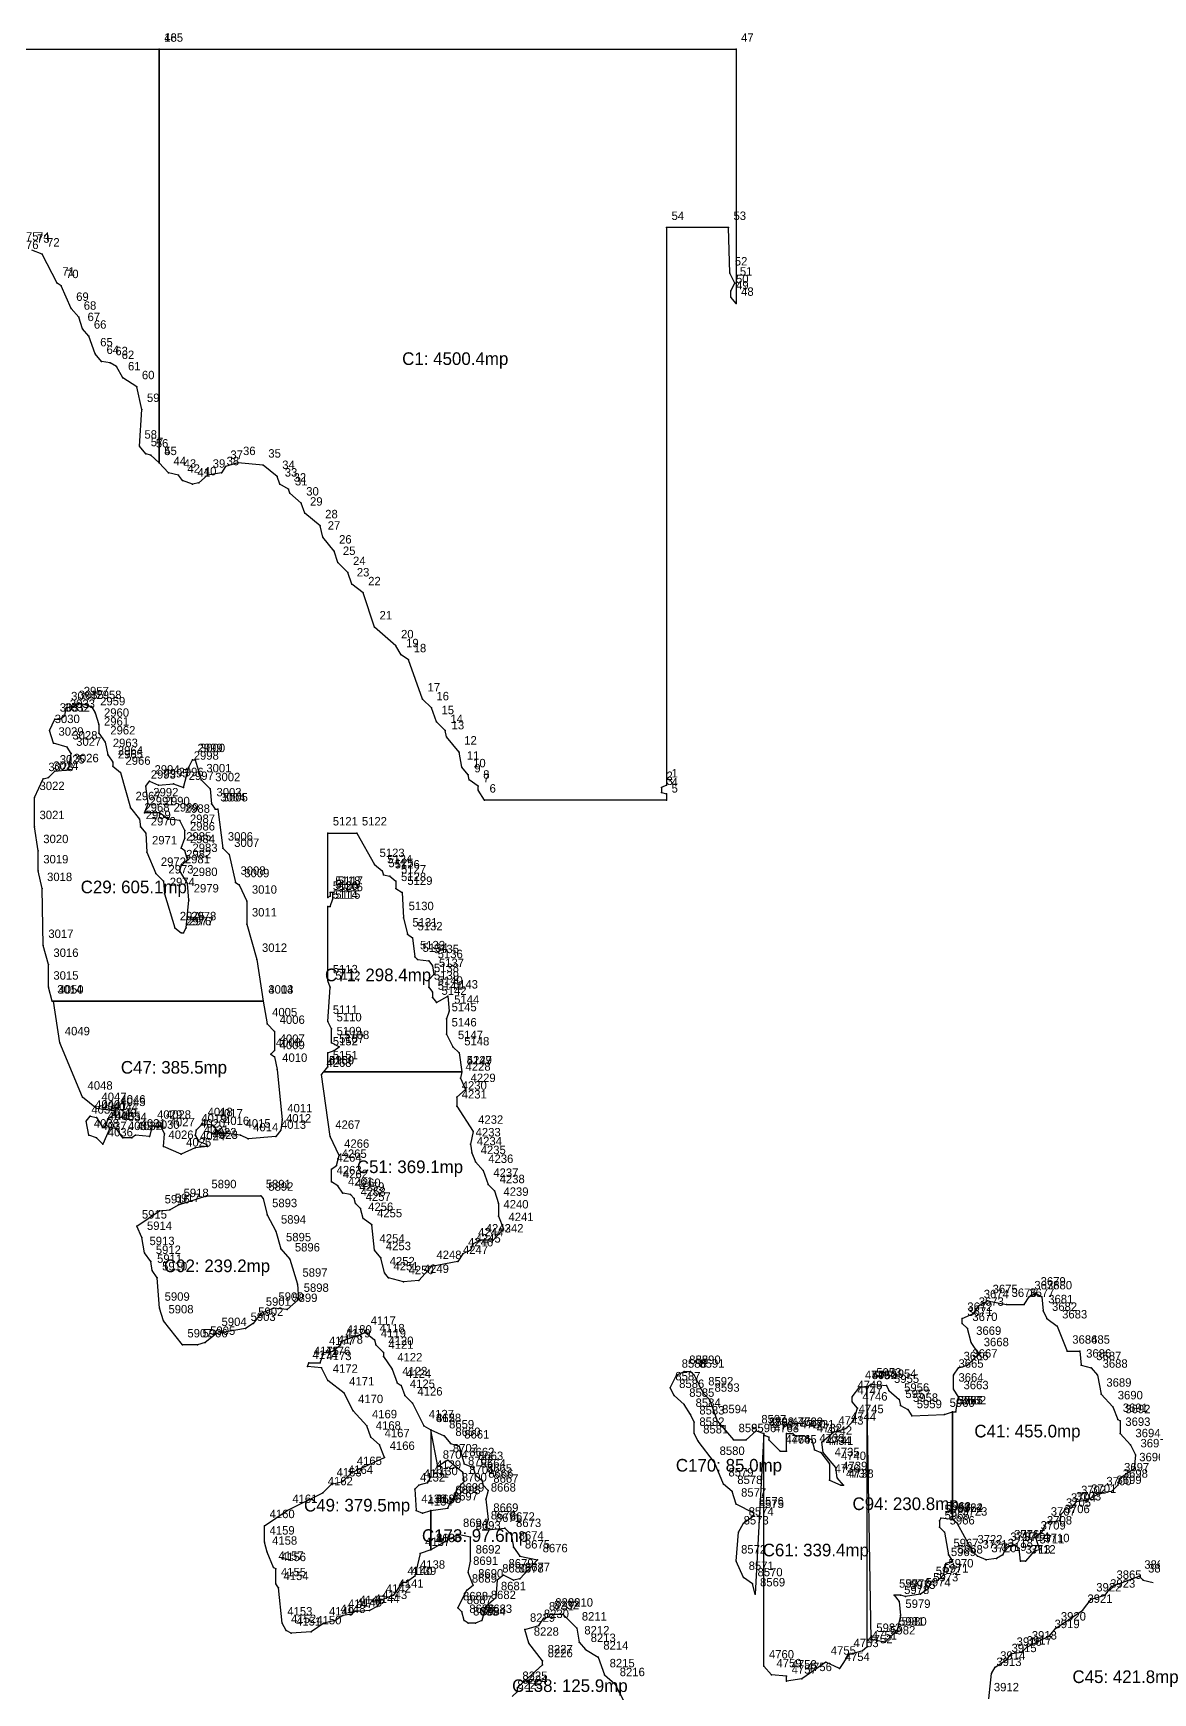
# Model space of a CAD drawing. Header units: metres. Extents: x 390529 to 391464, y 585067 to 585881.
# Drawn here: x 391139 to 391271.9, y 585684.2 to 585881.2 of the extents above; entities that cross this region are included whole.
import ezdxf
from ezdxf.enums import TextEntityAlignment as Align

# ---------------------------------------------------------------- set-up
doc = ezdxf.new("R2010")
doc.units = ezdxf.units.M
for name, color, linetype in [('1CC', 1, 'Continuous'), ('NUMERE_PCT', 2, 'Continuous'), ('TEXTE', 7, 'Continuous'), ('VARFURI', 4, 'Continuous')]:
    doc.layers.add(name, color=color, linetype=linetype)

msp = doc.modelspace()

# ---------------------------------------------------------------- linework, layer by layer
at = {"layer": '1CC', "color": 1}
for points in [[(391133.897, 585879.255), (391153.95, 585879.255), (391153.95, 585830.205), (391153.95, 585830.205), (391152.947, 585831.105), (391152.347, 585831.255), (391151.597, 585832.155), (391151.897, 585836.505), (391151.297, 585839.205), (391149.647, 585840.255), (391148.897, 585841.605), (391148.147, 585842.055), (391147.097, 585842.205), (391146.347, 585843.105), (391145.597, 585845.205), (391144.847, 585846.105), (391144.397, 585847.455), (391143.497, 585848.505), (391142.297, 585851.205), (391141.847, 585851.505), (391140.047, 585854.955), (391138.847, 585855.405)], [(391252.392, 585683.505), (391252.692, 585686.505), (391253.142, 585687.255), (391254.492, 585688.155), (391255.092, 585688.905), (391256.292, 585689.055), (391256.892, 585689.655), (391259.592, 585691.005), (391260.342, 585691.905), (391263.492, 585694.005), (391264.542, 585695.355), (391266.192, 585695.805), (391266.942, 585696.855), (391266.942, 585696.855), (391270.242, 585698.055), (391270.692, 585697.605), (391271.892, 585697.305)], [(391195.847, 585683.805), (391196.447, 585684.405), (391196.447, 585684.855), (391199.447, 585687.555), (391199.447, 585688.005), (391197.797, 585690.105), (391197.347, 585691.755), (391198.997, 585692.205), (391199.597, 585693.105), (391200.197, 585693.255), (391200.347, 585693.555), (391200.347, 585693.555), (391201.847, 585693.555), (391203.497, 585691.905), (391203.797, 585690.255), (391204.547, 585689.355), (391206.047, 585688.455), (391206.797, 585686.355), (391207.997, 585685.305), (391209.647, 585682.155)]]:
    msp.add_lwpolyline(points, dxfattribs=at)
for points in [[(391214.147, 585791.955), (391213.547, 585791.655), (391213.547, 585791.055), (391214.147, 585790.905), (391214.147, 585790.155), (391192.547, 585790.155), (391191.797, 585791.355), (391191.797, 585791.805), (391190.747, 585792.555), (391190.597, 585793.155), (391189.847, 585794.055), (391189.547, 585795.855), (391188.047, 585797.655), (391187.897, 585798.405), (391186.847, 585799.455), (391186.247, 585801.105), (391185.197, 585802.155), (391183.547, 585806.805), (391182.647, 585807.405), (391182.047, 585808.455), (391179.497, 585810.705), (391178.147, 585814.755), (391176.797, 585815.805), (391176.347, 585817.155), (391175.147, 585818.355), (391174.697, 585819.705), (391173.347, 585821.355), (391173.047, 585822.705), (391171.247, 585824.205), (391170.797, 585825.405), (391169.447, 585826.605), (391169.297, 585827.055), (391168.247, 585827.655), (391167.947, 585828.555), (391166.297, 585829.905), (391163.297, 585830.205), (391161.797, 585829.755), (391161.347, 585829.005), (391159.697, 585828.705), (391158.647, 585827.805), (391157.897, 585827.655), (391156.697, 585828.105), (391156.247, 585828.705), (391155.047, 585829.005), (391153.95, 585830.205), (391153.95, 585879.255), (391222.397, 585879.255), (391222.397, 585849.105), (391221.797, 585849.855), (391221.797, 585850.605), (391222.247, 585851.505), (391221.647, 585852.705), (391221.497, 585858.105), (391214.147, 585858.105), (391214.147, 585791.955)], [(391144.397, 585801.705), (391145.897, 585801.255), (391146.347, 585800.505), (391146.797, 585799.155), (391146.797, 585798.105), (391147.547, 585797.055), (391147.847, 585795.555), (391148.447, 585794.655), (391148.447, 585794.205), (391149.347, 585793.455), (391150.547, 585789.255), (391151.597, 585787.905), (391151.747, 585787.005), (391152.347, 585786.255), (391152.497, 585784.005), (391153.547, 585781.455), (391154.447, 585780.555), (391154.597, 585779.055), (391155.797, 585775.005), (391156.547, 585774.405), (391156.847, 585774.405), (391157.147, 585775.005), (391157.447, 585778.305), (391157.297, 585780.255), (391156.397, 585781.755), (391156.547, 585782.355), (391157.297, 585783.105), (391156.997, 585784.155), (391156.547, 585784.455), (391156.997, 585785.655), (391156.997, 585786.555), (391156.397, 585787.755), (391155.047, 585787.905), (391153.997, 585788.655), (391152.197, 585788.655), (391152.647, 585789.705), (391152.347, 585791.805), (391152.797, 585792.405), (391153.847, 585791.955), (391155.647, 585792.105), (391156.847, 585791.655), (391157.447, 585794.055), (391157.897, 585794.955), (391158.197, 585794.955), (391158.947, 585792.555), (391159.997, 585791.505), (391160.147, 585789.705), (391160.597, 585789.105), (391160.897, 585789.105), (391161.497, 585784.455), (391162.247, 585783.705), (391162.997, 585780.405), (391163.447, 585780.105), (391164.347, 585778.155), (391164.347, 585775.455), (391165.547, 585771.255), (391166.297, 585766.3), (391141.247, 585766.305), (391140.797, 585767.955), (391140.797, 585770.655), (391140.197, 585772.905), (391140.047, 585779.655), (391139.597, 585781.755), (391139.597, 585784.155), (391139.147, 585787.005), (391139.147, 585790.455), (391140.197, 585792.705), (391140.797, 585792.855), (391141.547, 585793.605), (391143.197, 585793.755), (391143.497, 585795.705), (391143.047, 585796.455), (391141.397, 585796.905), (391140.947, 585798.405), (391141.547, 585799.755), (391142.147, 585799.755), (391142.747, 585800.205), (391142.897, 585801.105), (391143.797, 585801.255), (391144.397, 585801.705)], [(391174.697, 585760.455), (391175.297, 585760.905), (391174.397, 585761.355), (391174.397, 585763.005), (391173.947, 585763.905), (391174.247, 585767.955), (391173.947, 585768.705), (391173.947, 585777.555), (391174.247, 585777.555), (391174.547, 585778.455), (391174.547, 585779.205), (391174.247, 585779.205), (391174.247, 585778.755), (391173.947, 585778.605), (391173.947, 585786.255), (391177.397, 585786.255), (391179.497, 585782.505), (391180.397, 585781.755), (391180.547, 585781.305), (391181.297, 585781.155), (391182.047, 585780.555), (391182.047, 585779.655), (391182.797, 585779.205), (391182.947, 585776.205), (391183.397, 585774.255), (391183.997, 585773.805), (391184.297, 585771.555), (391184.597, 585771.255), (391185.947, 585771.105), (391186.397, 585770.505), (391186.547, 585769.455), (391185.947, 585768.855), (391185.947, 585767.955), (391186.397, 585767.355), (391186.397, 585766.755), (391186.847, 585766.155), (391188.197, 585766.905), (391188.347, 585765.105), (391188.047, 585764.205), (391188.047, 585762.405), (391188.797, 585760.905), (391189.547, 585760.155), (391189.847, 585757.9), (391173.497, 585757.9), (391173.947, 585758.505), (391173.947, 585760.155), (391174.697, 585760.455)], [(391166.297, 585766.3), (391166.747, 585763.605), (391167.647, 585762.705), (391167.647, 585760.455), (391167.197, 585760.005), (391167.647, 585759.705), (391167.947, 585758.205), (391168.547, 585752.205), (391168.397, 585751.005), (391167.797, 585750.255), (391164.497, 585749.955), (391163.597, 585750.405), (391161.047, 585750.705), (391160.297, 585751.605), (391159.097, 585751.755), (391158.347, 585751.005), (391158.197, 585750.405), (391158.647, 585749.655), (391159.547, 585749.355), (391159.697, 585749.055), (391158.197, 585748.905), (391156.547, 585748.155), (391154.447, 585749.055), (391154.597, 585750.555), (391154.147, 585751.455), (391153.097, 585751.455), (391152.797, 585750.255), (391151.147, 585750.405), (391150.697, 585750.105), (391149.647, 585750.105), (391148.897, 585751.155), (391148.147, 585751.305), (391147.247, 585749.355), (391146.497, 585750.105), (391145.597, 585750.405), (391145.297, 585752.055), (391145.747, 585752.655), (391146.497, 585752.505), (391147.247, 585751.305), (391147.697, 585751.605), (391147.847, 585752.355), (391148.747, 585752.955), (391148.747, 585753.255), (391146.497, 585753.555), (391144.847, 585754.905), (391142.147, 585761.355), (391141.397, 585766.3), (391166.297, 585766.3)], [(391189.847, 585757.9), (391189.697, 585757.155), (391190.297, 585755.805), (391189.247, 585754.905), (391189.247, 585753.855), (391191.197, 585750.855), (391190.897, 585749.355), (391191.047, 585748.305), (391191.497, 585747.255), (391192.397, 585746.205), (391192.997, 585744.555), (391193.747, 585743.805), (391194.197, 585742.305), (391194.197, 585740.805), (391194.797, 585739.305), (391193.597, 585737.955), (391192.097, 585737.955), (391191.197, 585737.505), (391190.897, 585736.755), (391189.997, 585736.305), (391189.397, 585735.405), (391186.247, 585734.805), (391184.747, 585733.155), (391182.947, 585733.005), (391181.147, 585733.455), (391180.697, 585734.055), (391180.247, 585735.855), (391179.497, 585736.755), (391179.197, 585739.755), (391178.147, 585740.505), (391177.847, 585741.705), (391177.247, 585742.305), (391177.097, 585742.905), (391176.647, 585743.355), (391175.747, 585743.505), (391175.147, 585744.405), (391174.397, 585744.855), (391174.397, 585746.355), (391174.997, 585746.805), (391175.297, 585748.005), (391174.247, 585750.255), (391173.197, 585757.605), (391173.497, 585757.9), (391189.847, 585757.9)], [(391159.547, 585743.205), (391165.997, 585743.205), (391166.297, 585742.905), (391166.747, 585740.955), (391167.797, 585739.005), (391168.397, 585736.905), (391169.447, 585735.705), (391170.347, 585732.705), (391170.497, 585730.905), (391169.147, 585729.705), (391167.497, 585729.855), (391165.997, 585729.255), (391165.097, 585728.055), (391164.197, 585727.455), (391160.747, 585726.855), (391159.397, 585725.805), (391158.497, 585725.505), (391156.697, 585725.505), (391154.447, 585728.355), (391153.997, 585729.855), (391153.697, 585733.455), (391153.097, 585734.355), (391152.947, 585735.405), (391152.197, 585736.455), (391151.897, 585738.255), (391151.297, 585739.605), (391153.997, 585741.405), (391155.197, 585741.555), (391156.247, 585742.155), (391159.547, 585743.205)], [(391248.492, 585717.555), (391248.792, 585719.355), (391248.192, 585720.255), (391248.192, 585721.905), (391248.792, 585722.805), (391249.842, 585723.105), (391251.192, 585724.455), (391250.292, 585725.805), (391249.842, 585727.455), (391249.242, 585728.055), (391249.242, 585728.655), (391250.592, 585729.255), (391251.192, 585730.155), (391252.242, 585730.755), (391254.492, 585730.305), (391256.592, 585730.305), (391257.192, 585731.205), (391257.942, 585731.655), (391258.692, 585731.205), (391258.842, 585729.555), (391259.292, 585728.655), (391260.492, 585727.755), (391261.692, 585724.755), (391263.192, 585724.755), (391263.342, 585723.105), (391264.542, 585722.805), (391265.292, 585721.905), (391265.742, 585719.655), (391267.092, 585718.155), (391267.692, 585716.655), (391267.992, 585716.505), (391267.992, 585715.005), (391269.192, 585713.655), (391269.792, 585712.455), (391269.642, 585710.805), (391267.842, 585709.605), (391267.692, 585708.855), (391266.942, 585708.105), (391265.742, 585707.955), (391263.942, 585707.055), (391262.742, 585706.905), (391262.142, 585706.155), (391261.542, 585706.005), (391260.942, 585705.405), (391260.792, 585704.655), (391259.142, 585704.355), (391258.692, 585703.305), (391257.942, 585702.705), (391258.392, 585701.205), (391257.792, 585701.055), (391256.742, 585699.855), (391256.142, 585699.855), (391255.992, 585701.355), (391255.542, 585701.655), (391254.792, 585701.655), (391254.342, 585701.355), (391254.042, 585700.605), (391253.292, 585700.155), (391252.092, 585700.005), (391251.042, 585700.455), (391250.442, 585701.055), (391248.642, 585704.355), (391248.1, 585704.805), (391248.1, 585717.555), (391248.492, 585717.555)], [(391178.447, 585727.005), (391179.497, 585726.105), (391179.647, 585725.505), (391180.547, 585724.605), (391180.547, 585724.155), (391181.597, 585722.655), (391182.197, 585721.005), (391182.647, 585720.705), (391183.097, 585719.505), (391183.997, 585718.605), (391185.347, 585715.905), (391186.2, 585715.455), (391186.2, 585709.905), (391185.797, 585709.155), (391184.747, 585708.855), (391184.297, 585708.405), (391184.447, 585705.855), (391185.197, 585705.555), (391186.2, 585705.855), (391186.2, 585701.205), (391184.897, 585700.755), (391184.297, 585698.055), (391183.247, 585697.305), (391182.797, 585697.305), (391181.747, 585695.805), (391180.247, 585695.205), (391179.797, 585694.455), (391178.897, 585694.005), (391177.097, 585693.855), (391176.797, 585693.555), (391175.747, 585693.405), (391174.847, 585692.805), (391173.497, 585692.505), (391171.997, 585691.455), (391169.597, 585691.305), (391168.997, 585691.605), (391168.547, 585692.505), (391168.097, 585696.705), (391167.797, 585697.155), (391167.797, 585698.955), (391167.497, 585699.105), (391166.747, 585700.905), (391166.447, 585702.105), (391166.447, 585704.055), (391169.147, 585705.855), (391173.347, 585707.955), (391174.397, 585709.005), (391175.747, 585709.305), (391176.797, 585710.355), (391180.697, 585712.155), (391180.097, 585713.655), (391179.047, 585714.555), (391178.597, 585715.905), (391176.947, 585717.705), (391175.897, 585719.805), (391173.947, 585721.305), (391173.197, 585722.805), (391171.547, 585722.955), (391171.697, 585723.405), (391173.047, 585723.405), (391173.497, 585724.605), (391174.547, 585724.755), (391175.447, 585725.505), (391175.597, 585725.955), (391178.447, 585727.005)], [(391224.647, 585695.955), (391224.347, 585697.155), (391223.297, 585697.905), (391222.397, 585699.855), (391222.697, 585703.305), (391223.297, 585704.355), (391224.497, 585705.255), (391224.497, 585705.555), (391222.397, 585706.605), (391221.947, 585708.105), (391220.897, 585709.005), (391219.847, 585711.555), (391217.897, 585714.105), (391217.447, 585715.005), (391217.447, 585716.355), (391216.997, 585717.255), (391216.247, 585718.455), (391215.047, 585719.505), (391214.597, 585720.405), (391215.347, 585721.905), (391216.247, 585722.355), (391216.997, 585722.355), (391217.447, 585721.905), (391218.497, 585719.805), (391219.247, 585719.055), (391220.147, 585716.505), (391222.097, 585714.255), (391223.597, 585714.255), (391224.797, 585715.305), (391225.697, 585715.005), (391224.647, 585695.955)], [(391229.142, 585715.005), (391229.442, 585714.705), (391230.492, 585714.705), (391231.392, 585714.255), (391231.692, 585713.055), (391232.442, 585712.755), (391233.492, 585711.405), (391233.492, 585709.455), (391234.842, 585708.855), (391235.142, 585708.855), (391234.392, 585709.755), (391234.242, 585710.955), (391232.742, 585712.755), (391232.592, 585713.955), (391233.942, 585715.155), (391235.442, 585715.605), (391236.342, 585716.505), (391236.792, 585718.005), (391236.192, 585718.755), (391236.192, 585719.355), (391237.092, 585720.555), (391237.917, 585720.555), (391237.917, 585689.655), (391237.392, 585689.205), (391235.742, 585688.755), (391234.692, 585687.105), (391233.042, 585687.855), (391230.192, 585685.905), (391228.392, 585685.605), (391228.392, 585686.205), (391226.597, 585686.355), (391225.7, 585687.405), (391225.7, 585714.855), (391226.297, 585714.555), (391226.297, 585714.255), (391227.647, 585712.905), (391228.392, 585712.905), (391228.392, 585715.005), (391229.142, 585715.005)], [(391237.917, 585720.555), (391238.442, 585720.855), (391240.242, 585720.705), (391240.542, 585720.105), (391241.742, 585719.055), (391241.892, 585718.305), (391242.792, 585717.855), (391243.242, 585717.105), (391247.142, 585717.255), (391248.1, 585717.555), (391248.1, 585704.805), (391246.692, 585704.955), (391246.542, 585704.655), (391246.542, 585703.905), (391247.142, 585703.305), (391247.592, 585700.605), (391248.1, 585699.855), (391247.292, 585699.555), (391246.992, 585698.205), (391246.392, 585697.605), (391245.492, 585697.305), (391245.192, 585696.555), (391244.292, 585695.955), (391242.492, 585695.655), (391241.892, 585695.805), (391241.142, 585695.805), (391241.742, 585695.055), (391241.892, 585693.405), (391241.442, 585691.305), (391241.142, 585691.305), (391240.092, 585690.255), (391238.442, 585690.555), (391237.917, 585720.555)], [(391186.2, 585715.455), (391187.747, 585714.705), (391188.497, 585713.805), (391189.547, 585713.505), (391190.147, 585711.405), (391191.197, 585710.955), (391191.497, 585710.055), (391192.247, 585709.455), (391192.397, 585708.855), (391192.997, 585708.255), (391192.697, 585707.205), (391192.997, 585704.805), (391192.697, 585703.905), (391193.297, 585703.605), (391194.947, 585703.755), (391195.697, 585703.005), (391195.997, 585701.505), (391196.747, 585700.455), (391198.847, 585700.005), (391196.747, 585697.755), (391195.997, 585697.605), (391194.797, 585698.205), (391194.047, 585697.605), (391193.897, 585695.505), (391192.697, 585694.455), (391192.247, 585692.805), (391191.497, 585692.505), (391190.597, 585692.505), (391190.147, 585692.805), (391189.847, 585693.855), (391189.397, 585694.305), (391190.447, 585696.405), (391191.197, 585697.005), (391190.597, 585698.505), (391190.897, 585699.855), (391190.897, 585702.705), (391189.397, 585703.005), (391186.2, 585701.205), (391186.2, 585705.855), (391188.197, 585706.155), (391188.497, 585706.905), (391188.947, 585707.205), (391189.247, 585708.405), (391190.147, 585709.305), (391189.997, 585710.355), (391188.197, 585711.855), (391186.997, 585711.105), (391186.2, 585715.455)]]:
    msp.add_lwpolyline(points, close=True, dxfattribs=at)
at = {"layer": 'VARFURI', "color": 4}
for p in [(391153.95, 585879.255), (391153.95, 585879.255), (391222.397, 585879.255), (391214.147, 585858.105), (391221.497, 585858.105), (391140.047, 585854.955), (391221.647, 585852.705), (391141.847, 585851.505), (391142.297, 585851.205), (391221.797, 585850.605), (391222.247, 585851.505), (391143.497, 585848.505), (391221.797, 585849.855), (391222.397, 585849.105), (391144.397, 585847.455), (391144.847, 585846.105), (391145.597, 585845.205), (391146.347, 585843.105), (391147.097, 585842.205), (391148.147, 585842.055), (391148.897, 585841.605), (391149.647, 585840.255), (391151.297, 585839.205), (391151.897, 585836.505), (391151.597, 585832.155), (391152.347, 585831.255), (391152.947, 585831.105), (391153.95, 585830.205), (391153.95, 585830.205), (391163.297, 585830.205), (391155.047, 585829.005), (391156.247, 585828.705), (391159.697, 585828.705), (391161.347, 585829.005), (391161.797, 585829.755), (391166.297, 585829.905), (391167.947, 585828.555), (391156.697, 585828.105), (391157.897, 585827.655), (391158.647, 585827.805), (391168.247, 585827.655), (391169.297, 585827.055), (391169.447, 585826.605), (391170.797, 585825.405), (391171.247, 585824.205), (391173.047, 585822.705), (391173.347, 585821.355), (391174.697, 585819.705), (391175.147, 585818.355), (391176.347, 585817.155), (391176.797, 585815.805), (391178.147, 585814.755), (391179.497, 585810.705), (391182.047, 585808.455), (391182.647, 585807.405), (391183.547, 585806.805), (391142.897, 585801.105), (391143.797, 585801.255), (391144.397, 585801.705), (391145.897, 585801.255), (391185.197, 585802.155), (391186.247, 585801.105), (391141.547, 585799.755), (391142.147, 585799.755), (391142.747, 585800.205), (391146.347, 585800.505), (391146.797, 585799.155), (391186.847, 585799.455), (391140.947, 585798.405), (391141.397, 585796.905), (391146.797, 585798.105), (391147.547, 585797.055), (391187.897, 585798.405), (391188.047, 585797.655), (391143.047, 585796.455), (391143.497, 585795.705), (391147.847, 585795.555), (391157.897, 585794.955), (391158.197, 585794.955), (391189.547, 585795.855), (391140.797, 585792.855), (391141.547, 585793.605), (391143.197, 585793.755), (391148.447, 585794.655), (391148.447, 585794.205), (391149.347, 585793.455), (391157.447, 585794.055), (391189.847, 585794.055), (391190.597, 585793.155), (391140.197, 585792.705), (391152.347, 585791.805), (391152.797, 585792.405), (391153.847, 585791.955), (391155.647, 585792.105), (391156.847, 585791.655), (391158.947, 585792.555), (391159.997, 585791.505), (391190.747, 585792.555), (391191.797, 585791.805), (391191.797, 585791.355), (391213.547, 585791.655), (391213.547, 585791.055), (391214.147, 585791.955), (391214.147, 585790.905), (391139.147, 585790.455), (391150.547, 585789.255), (391152.647, 585789.705), (391160.147, 585789.705), (391160.597, 585789.105), (391160.897, 585789.105), (391192.547, 585790.155), (391214.147, 585790.155), (391139.147, 585787.005), (391151.597, 585787.905), (391151.747, 585787.005), (391152.197, 585788.655), (391153.997, 585788.655), (391155.047, 585787.905), (391156.397, 585787.755), (391152.347, 585786.255), (391156.997, 585786.555), (391156.997, 585785.655), (391173.947, 585786.255), (391177.397, 585786.255), (391139.597, 585784.155), (391152.497, 585784.005), (391156.547, 585784.455), (391156.997, 585784.155), (391157.297, 585783.105), (391161.497, 585784.455), (391162.247, 585783.705), (391139.597, 585781.755), (391153.547, 585781.455), (391156.397, 585781.755), (391156.547, 585782.355), (391179.497, 585782.505), (391180.397, 585781.755), (391180.547, 585781.305), (391181.297, 585781.155), (391140.047, 585779.655), (391154.447, 585780.555), (391154.597, 585779.055), (391157.297, 585780.255), (391162.997, 585780.405), (391163.447, 585780.105), (391174.247, 585779.205), (391174.547, 585779.205), (391182.047, 585780.555), (391182.047, 585779.655), (391182.797, 585779.205), (391157.447, 585778.305), (391164.347, 585778.155), (391173.947, 585778.605), (391173.947, 585777.555), (391174.247, 585778.755), (391174.247, 585777.555), (391174.547, 585778.455), (391164.347, 585775.455), (391182.947, 585776.205), (391155.797, 585775.005), (391156.547, 585774.405), (391156.847, 585774.405), (391157.147, 585775.005), (391183.397, 585774.255), (391183.997, 585773.805), (391140.197, 585772.905), (391165.547, 585771.255), (391184.297, 585771.555), (391184.597, 585771.255), (391185.947, 585771.105), (391140.797, 585770.655), (391186.397, 585770.505), (391186.547, 585769.455), (391140.797, 585767.955), (391173.947, 585768.705), (391174.247, 585767.955), (391185.947, 585768.855), (391185.947, 585767.955), (391186.397, 585767.355), (391141.247, 585766.305), (391141.397, 585766.3), (391166.297, 585766.3), (391166.297, 585766.3), (391186.397, 585766.755), (391186.847, 585766.155), (391188.197, 585766.905), (391166.747, 585763.605), (391173.947, 585763.905), (391188.047, 585764.205), (391188.347, 585765.105), (391142.147, 585761.355), (391167.647, 585762.705), (391174.397, 585763.005), (391174.397, 585761.355), (391188.047, 585762.405), (391167.197, 585760.005), (391167.647, 585760.455), (391167.647, 585759.705), (391173.947, 585760.155), (391174.697, 585760.455), (391175.297, 585760.905), (391188.797, 585760.905), (391189.547, 585760.155), (391167.947, 585758.205), (391173.197, 585757.605), (391173.497, 585757.9), (391173.497, 585757.9), (391173.947, 585758.505), (391189.847, 585757.9), (391189.847, 585757.9), (391189.697, 585757.155), (391190.297, 585755.805), (391144.847, 585754.905), (391146.497, 585753.555), (391189.247, 585754.905), (391189.247, 585753.855), (391145.297, 585752.055), (391145.747, 585752.655), (391146.497, 585752.505), (391147.697, 585751.605), (391147.847, 585752.355), (391148.747, 585753.255), (391148.747, 585752.955), (391153.097, 585751.455), (391154.147, 585751.455), (391159.097, 585751.755), (391160.297, 585751.605), (391168.547, 585752.205), (391145.597, 585750.405), (391146.497, 585750.105), (391147.247, 585751.305), (391148.147, 585751.305), (391148.897, 585751.155), (391149.647, 585750.105), (391150.697, 585750.105), (391151.147, 585750.405), (391152.797, 585750.255), (391154.597, 585750.555), (391158.197, 585750.405), (391158.347, 585751.005), (391158.647, 585749.655), (391161.047, 585750.705), (391163.597, 585750.405), (391164.497, 585749.955), (391167.797, 585750.255), (391168.397, 585751.005), (391174.247, 585750.255), (391191.197, 585750.855), (391147.247, 585749.355), (391154.447, 585749.055), (391156.547, 585748.155), (391158.197, 585748.905), (391159.547, 585749.355), (391159.697, 585749.055), (391175.297, 585748.005), (391190.897, 585749.355), (391191.047, 585748.305), (391174.397, 585746.355), (391174.997, 585746.805), (391191.497, 585747.255), (391192.397, 585746.205), (391174.397, 585744.855), (391175.147, 585744.405), (391192.997, 585744.555), (391193.747, 585743.805), (391155.197, 585741.555), (391156.247, 585742.155), (391159.547, 585743.205), (391165.997, 585743.205), (391166.297, 585742.905), (391175.747, 585743.505), (391176.647, 585743.355), (391177.097, 585742.905), (391177.247, 585742.305), (391177.847, 585741.705), (391194.197, 585742.305), (391151.297, 585739.605), (391153.997, 585741.405), (391166.747, 585740.955), (391178.147, 585740.505), (391179.197, 585739.755), (391194.197, 585740.805), (391151.897, 585738.255), (391167.797, 585739.005), (391192.097, 585737.955), (391193.597, 585737.955), (391194.797, 585739.305), (391152.197, 585736.455), (391168.397, 585736.905), (391169.447, 585735.705), (391179.497, 585736.755), (391180.247, 585735.855), (391189.997, 585736.305), (391190.897, 585736.755), (391191.197, 585737.505), (391152.947, 585735.405), (391153.097, 585734.355), (391180.697, 585734.055), (391186.247, 585734.805), (391189.397, 585735.405), (391153.697, 585733.455), (391170.347, 585732.705), (391181.147, 585733.455), (391182.947, 585733.005), (391184.747, 585733.155), (391153.997, 585729.855), (391167.497, 585729.855), (391170.497, 585730.905), (391251.192, 585730.155), (391252.242, 585730.755), (391254.492, 585730.305), (391256.592, 585730.305), (391257.192, 585731.205), (391257.942, 585731.655), (391258.692, 585731.205), (391154.447, 585728.355), (391165.097, 585728.055), (391165.997, 585729.255), (391169.147, 585729.705), (391249.242, 585728.655), (391249.242, 585728.055), (391250.592, 585729.255), (391258.842, 585729.555), (391259.292, 585728.655), (391159.397, 585725.805), (391160.747, 585726.855), (391164.197, 585727.455), (391175.597, 585725.955), (391178.447, 585727.005), (391179.497, 585726.105), (391249.842, 585727.455), (391250.292, 585725.805), (391260.492, 585727.755), (391156.697, 585725.505), (391158.497, 585725.505), (391173.497, 585724.605), (391174.547, 585724.755), (391175.447, 585725.505), (391179.647, 585725.505), (391180.547, 585724.605), (391180.547, 585724.155), (391251.192, 585724.455), (391261.692, 585724.755), (391263.192, 585724.755), (391171.547, 585722.955), (391171.697, 585723.405), (391173.047, 585723.405), (391173.197, 585722.805), (391181.597, 585722.655), (391215.347, 585721.905), (391216.247, 585722.355), (391216.997, 585722.355), (391217.447, 585721.905), (391248.192, 585721.905), (391248.792, 585722.805), (391249.842, 585723.105), (391263.342, 585723.105), (391264.542, 585722.805), (391265.292, 585721.905), (391173.947, 585721.305), (391182.197, 585721.005), (391182.647, 585720.705), (391214.597, 585720.405), (391237.092, 585720.555), (391237.917, 585720.555), (391237.917, 585720.555), (391238.442, 585720.855), (391240.242, 585720.705), (391240.542, 585720.105), (391248.192, 585720.255), (391175.897, 585719.805), (391183.097, 585719.505), (391183.997, 585718.605), (391215.047, 585719.505), (391216.247, 585718.455), (391218.497, 585719.805), (391219.247, 585719.055), (391236.192, 585719.355), (391236.192, 585718.755), (391236.792, 585718.005), (391241.742, 585719.055), (391241.892, 585718.305), (391248.792, 585719.355), (391265.742, 585719.655), (391267.092, 585718.155), (391176.947, 585717.705), (391216.997, 585717.255), (391217.447, 585716.355), (391220.147, 585716.505), (391236.342, 585716.505), (391242.792, 585717.855), (391243.242, 585717.105), (391247.142, 585717.255), (391248.1, 585717.555), (391248.1, 585717.555), (391248.492, 585717.555), (391267.692, 585716.655), (391267.992, 585716.505), (391178.597, 585715.905), (391179.047, 585714.555), (391185.347, 585715.905), (391186.2, 585715.455), (391186.2, 585715.455), (391187.747, 585714.705), (391217.447, 585715.005), (391217.897, 585714.105), (391222.097, 585714.255), (391223.597, 585714.255), (391224.797, 585715.305), (391225.697, 585715.005), (391225.7, 585714.855), (391226.297, 585714.555), (391226.297, 585714.255), (391228.392, 585715.005), (391229.142, 585715.005), (391229.442, 585714.705), (391230.492, 585714.705), (391231.392, 585714.255), (391233.942, 585715.155), (391235.442, 585715.605), (391267.992, 585715.005), (391180.097, 585713.655), (391180.697, 585712.155), (391188.497, 585713.805), (391189.547, 585713.505), (391227.647, 585712.905), (391228.392, 585712.905), (391231.692, 585713.055), (391232.442, 585712.755), (391232.592, 585713.955), (391232.742, 585712.755), (391269.192, 585713.655), (391269.792, 585712.455), (391176.797, 585710.355), (391186.997, 585711.105), (391188.197, 585711.855), (391189.997, 585710.355), (391190.147, 585711.405), (391191.197, 585710.955), (391191.497, 585710.055), (391219.847, 585711.555), (391233.492, 585711.405), (391234.242, 585710.955), (391269.642, 585710.805), (391174.397, 585709.005), (391175.747, 585709.305), (391184.297, 585708.405), (391184.747, 585708.855), (391185.797, 585709.155), (391186.2, 585709.905), (391189.247, 585708.405), (391190.147, 585709.305), (391192.247, 585709.455), (391192.397, 585708.855), (391192.997, 585708.255), (391220.897, 585709.005), (391221.947, 585708.105), (391233.492, 585709.455), (391234.392, 585709.755), (391234.842, 585708.855), (391235.142, 585708.855), (391266.942, 585708.105), (391267.692, 585708.855), (391267.842, 585709.605), (391173.347, 585707.955), (391188.197, 585706.155), (391188.497, 585706.905), (391188.947, 585707.205), (391192.697, 585707.205), (391222.397, 585706.605), (391262.142, 585706.155), (391262.742, 585706.905), (391263.942, 585707.055), (391265.742, 585707.955), (391169.147, 585705.855), (391184.447, 585705.855), (391185.197, 585705.555), (391186.2, 585705.855), (391186.2, 585705.855), (391192.997, 585704.805), (391223.297, 585704.355), (391224.497, 585705.555), (391224.497, 585705.255), (391246.542, 585704.655), (391246.692, 585704.955), (391248.1, 585704.805), (391248.1, 585704.805), (391248.642, 585704.355), (391259.142, 585704.355), (391260.792, 585704.655), (391260.942, 585705.405), (391261.542, 585706.005), (391166.447, 585704.055), (391189.397, 585703.005), (391190.897, 585702.705), (391192.697, 585703.905), (391193.297, 585703.605), (391194.947, 585703.755), (391195.697, 585703.005), (391222.697, 585703.305), (391246.542, 585703.905), (391247.142, 585703.305), (391257.942, 585702.705), (391258.692, 585703.305), (391166.447, 585702.105), (391166.747, 585700.905), (391184.897, 585700.755), (391186.2, 585701.205), (391186.2, 585701.205), (391195.997, 585701.505), (391196.747, 585700.455), (391247.592, 585700.605), (391250.442, 585701.055), (391251.042, 585700.455), (391254.042, 585700.605), (391254.342, 585701.355), (391254.792, 585701.655), (391255.542, 585701.655), (391255.992, 585701.355), (391257.792, 585701.055), (391258.392, 585701.205), (391167.497, 585699.105), (391167.797, 585698.955), (391190.597, 585698.505), (391190.897, 585699.855), (391198.847, 585700.005), (391222.397, 585699.855), (391247.292, 585699.555), (391248.1, 585699.855), (391252.092, 585700.005), (391253.292, 585700.155), (391256.142, 585699.855), (391256.742, 585699.855), (391167.797, 585697.155), (391168.097, 585696.705), (391182.797, 585697.305), (391183.247, 585697.305), (391184.297, 585698.055), (391190.447, 585696.405), (391191.197, 585697.005), (391194.047, 585697.605), (391194.797, 585698.205), (391195.997, 585697.605), (391196.747, 585697.755), (391223.297, 585697.905), (391224.347, 585697.155), (391245.192, 585696.555), (391245.492, 585697.305), (391246.392, 585697.605), (391246.992, 585698.205), (391266.942, 585696.855), (391270.242, 585698.055), (391270.692, 585697.605), (391179.797, 585694.455), (391180.247, 585695.205), (391181.747, 585695.805), (391189.397, 585694.305), (391192.697, 585694.455), (391193.897, 585695.505), (391224.647, 585695.955), (391241.142, 585695.805), (391241.742, 585695.055), (391241.892, 585695.805), (391242.492, 585695.655), (391244.292, 585695.955), (391264.542, 585695.355), (391266.192, 585695.805), (391168.547, 585692.505), (391173.497, 585692.505), (391174.847, 585692.805), (391175.747, 585693.405), (391176.797, 585693.555), (391177.097, 585693.855), (391178.897, 585694.005), (391189.847, 585693.855), (391190.147, 585692.805), (391190.597, 585692.505), (391191.497, 585692.505), (391192.247, 585692.805), (391199.597, 585693.105), (391200.197, 585693.255), (391200.347, 585693.555), (391201.847, 585693.555), (391241.892, 585693.405), (391263.492, 585694.005), (391168.997, 585691.605), (391169.597, 585691.305), (391171.997, 585691.455), (391197.347, 585691.755), (391198.997, 585692.205), (391203.497, 585691.905), (391238.442, 585690.555), (391241.142, 585691.305), (391241.442, 585691.305), (391259.592, 585691.005), (391260.342, 585691.905), (391197.797, 585690.105), (391203.797, 585690.255), (391204.547, 585689.355), (391206.047, 585688.455), (391235.742, 585688.755), (391237.392, 585689.205), (391237.917, 585689.655), (391240.092, 585690.255), (391255.092, 585688.905), (391256.292, 585689.055), (391256.892, 585689.655), (391199.447, 585688.005), (391199.447, 585687.555), (391225.7, 585687.405), (391233.042, 585687.855), (391234.692, 585687.105), (391252.692, 585686.505), (391253.142, 585687.255), (391254.492, 585688.155), (391196.447, 585684.855), (391206.797, 585686.355), (391207.997, 585685.305), (391226.597, 585686.355), (391228.392, 585686.205), (391228.392, 585685.605), (391230.192, 585685.905), (391196.447, 585684.405)]:
    msp.add_point(p, dxfattribs=at)

# ---------------------------------------------------------------- texts
at = {"layer": 'NUMERE_PCT', "color": 2}
for s, p in [('46', (391154.55, 585879.855)), ('185', (391154.55, 585879.855)), ('47', (391222.997, 585879.855)), ('54', (391214.747, 585858.705)), ('53', (391222.097, 585858.705)), ('75', (391138.14, 585856.257)), ('76', (391138.14, 585855.257)), ('74', (391139.447, 585856.257)), ('73', (391139.447, 585856.005)), ('72', (391140.647, 585855.555)), ('52', (391222.247, 585853.305)), ('71', (391142.447, 585852.105)), ('70', (391142.897, 585851.805)), ('50', (391222.397, 585851.205)), ('51', (391222.847, 585852.105)), ('69', (391144.097, 585849.105)), ('49', (391222.397, 585850.455)), ('48', (391222.997, 585849.705)), ('68', (391144.997, 585848.055)), ('67', (391145.447, 585846.705)), ('66', (391146.197, 585845.805)), ('65', (391146.947, 585843.705)), ('64', (391147.697, 585842.805)), ('63', (391148.747, 585842.655)), ('62', (391149.497, 585842.205)), ('61', (391150.247, 585840.855)), ('60', (391151.897, 585839.805)), ('59', (391152.497, 585837.105)), ('58', (391152.197, 585832.755)), ('57', (391152.947, 585831.855)), ('56', (391153.547, 585831.705)), ('45', (391154.55, 585830.805)), ('55', (391154.55, 585830.805)), ('44', (391155.647, 585829.605)), ('43', (391156.847, 585829.305)), ('39', (391160.297, 585829.305)), ('38', (391161.947, 585829.605)), ('37', (391162.397, 585830.355)), ('36', (391163.897, 585830.805)), ('35', (391166.897, 585830.505)), ('34', (391168.547, 585829.155)), ('42', (391157.297, 585828.705)), ('41', (391158.497, 585828.255)), ('40', (391159.247, 585828.405)), ('33', (391168.847, 585828.255)), ('32', (391169.897, 585827.655)), ('31', (391170.047, 585827.205)), ('30', (391171.397, 585826.005)), ('29', (391171.847, 585824.805)), ('28', (391173.647, 585823.305)), ('27', (391173.947, 585821.955)), ('26', (391175.297, 585820.305)), ('25', (391175.747, 585818.955)), ('24', (391176.947, 585817.755)), ('23', (391177.397, 585816.405)), ('22', (391178.747, 585815.355)), ('21', (391180.097, 585811.305)), ('20', (391182.647, 585809.055)), ('19', (391183.247, 585808.005)), ('18', (391184.147, 585807.405)), ('3034', (391143.497, 585801.705)), ('3035', (391144.397, 585801.855)), ('2957', (391144.997, 585802.305)), ('2958', (391146.497, 585801.855)), ('17', (391185.797, 585802.755)), ('16', (391186.847, 585801.705)), ('3031', (391142.147, 585800.355)), ('3032', (391142.747, 585800.355)), ('3033', (391143.347, 585800.805)), ('2959', (391146.947, 585801.105)), ('2960', (391147.397, 585799.755)), ('15', (391187.447, 585800.055)), ('3030', (391141.547, 585799.005)), ('3029', (391141.997, 585797.505)), ('2961', (391147.397, 585798.705)), ('2962', (391148.147, 585797.655)), ('14', (391188.497, 585799.005)), ('13', (391188.647, 585798.255)), ('3028', (391143.647, 585797.055)), ('3027', (391144.097, 585796.305)), ('2963', (391148.447, 585796.155)), ('2999', (391158.497, 585795.555)), ('3000', (391158.797, 585795.555)), ('12', (391190.147, 585796.455)), ('3024', (391141.397, 585793.455)), ('3025', (391142.147, 585794.205)), ('3026', (391143.797, 585794.355)), ('2964', (391149.047, 585795.255)), ('2965', (391149.047, 585794.805)), ('2966', (391149.947, 585794.055)), ('2998', (391158.047, 585794.655)), ('11', (391190.447, 585794.655)), ('10', (391191.197, 585793.755)), ('3023', (391140.797, 585793.305)), ('2993', (391152.947, 585792.405)), ('2994', (391153.397, 585793.005)), ('2995', (391154.447, 585792.555)), ('2996', (391156.247, 585792.705)), ('2997', (391157.447, 585792.255)), ('3001', (391159.547, 585793.155)), ('3002', (391160.597, 585792.105)), ('9', (391191.347, 585793.155)), ('8', (391192.397, 585792.405)), ('7', (391192.397, 585791.955)), ('3', (391214.147, 585791.655)), ('2', (391214.147, 585792.255)), ('4', (391214.747, 585791.505)), ('1', (391214.747, 585792.555)), ('3022', (391139.747, 585791.055)), ('2967', (391151.147, 585789.855)), ('2992', (391153.247, 585790.305)), ('3003', (391160.747, 585790.305)), ('3004', (391161.197, 585789.705)), ('3005', (391161.497, 585789.705)), ('6', (391193.147, 585790.755)), ('5', (391214.747, 585790.755)), ('3021', (391139.747, 585787.605)), ('2968', (391152.197, 585788.505)), ('2969', (391152.347, 585787.605)), ('2991', (391152.797, 585789.255)), ('2990', (391154.597, 585789.255)), ('2989', (391155.647, 585788.505)), ('2988', (391156.997, 585788.355)), ('2970', (391152.947, 585786.855)), ('2987', (391157.597, 585787.155)), ('2986', (391157.597, 585786.255)), ('5121', (391174.547, 585786.855)), ('5122', (391177.997, 585786.855)), ('3020', (391140.197, 585784.755)), ('2971', (391153.097, 585784.605)), ('2985', (391157.147, 585785.055)), ('2984', (391157.597, 585784.755)), ('2983', (391157.897, 585783.705)), ('3006', (391162.097, 585785.055)), ('3007', (391162.847, 585784.305)), ('3019', (391140.197, 585782.355)), ('2972', (391154.147, 585782.055)), ('2981', (391156.997, 585782.355)), ('2982', (391157.147, 585782.955)), ('5123', (391180.097, 585783.105)), ('5124', (391180.997, 585782.355)), ('5125', (391181.147, 585781.905)), ('5126', (391181.897, 585781.755)), ('3018', (391140.647, 585780.255)), ('2973', (391155.047, 585781.155)), ('2974', (391155.197, 585779.655)), ('2980', (391157.897, 585780.855)), ('3008', (391163.597, 585781.005)), ('3009', (391164.047, 585780.705)), ('5118', (391174.847, 585779.805)), ('5117', (391175.147, 585779.805)), ('5127', (391182.647, 585781.155)), ('5128', (391182.647, 585780.255)), ('5129', (391183.397, 585779.805)), ('2979', (391158.047, 585778.905)), ('3010', (391164.947, 585778.755)), ('5120', (391174.547, 585779.205)), ('5114', (391174.547, 585778.155)), ('5119', (391174.847, 585779.355)), ('5115', (391174.847, 585778.155)), ('5116', (391175.147, 585779.055)), ('3011', (391164.947, 585776.055)), ('5130', (391183.547, 585776.805)), ('2975', (391156.397, 585775.605)), ('2976', (391157.147, 585775.005)), ('2977', (391157.447, 585775.005)), ('2978', (391157.747, 585775.605)), ('5131', (391183.997, 585774.855)), ('5132', (391184.597, 585774.405)), ('3017', (391140.797, 585773.505)), ('3012', (391166.147, 585771.855)), ('5133', (391184.897, 585772.155)), ('5134', (391185.197, 585771.855)), ('3016', (391141.397, 585771.255)), ('5135', (391186.547, 585771.705)), ('5136', (391186.997, 585771.105)), ('5137', (391187.147, 585770.055)), ('3015', (391141.397, 585768.555)), ('5113', (391174.547, 585769.305)), ('5112', (391174.847, 585768.555)), ('5138', (391186.547, 585769.455)), ('5139', (391186.547, 585768.555)), ('5140', (391186.997, 585767.955)), ('3014', (391141.847, 585766.905)), ('4050', (391141.997, 585766.9)), ('4004', (391166.897, 585766.9)), ('3013', (391166.897, 585766.9)), ('5141', (391186.997, 585767.355)), ('5142', (391187.447, 585766.755)), ('5143', (391188.797, 585767.505)), ('4005', (391167.347, 585764.205)), ('5111', (391174.547, 585764.505)), ('5145', (391188.647, 585764.805)), ('5144', (391188.947, 585765.705)), ('4049', (391142.747, 585761.955)), ('4006', (391168.247, 585763.305)), ('5110', (391174.997, 585763.605)), ('5109', (391174.997, 585761.955)), ('5146', (391188.647, 585763.005)), ('4008', (391167.797, 585760.605)), ('4007', (391168.247, 585761.055)), ('4009', (391168.247, 585760.305)), ('5152', (391174.547, 585760.755)), ('5107', (391175.297, 585761.055)), ('5108', (391175.897, 585761.505)), ('5147', (391189.397, 585761.505)), ('5148', (391190.147, 585760.755)), ('4010', (391168.547, 585758.805)), ('4268', (391173.797, 585758.205)), ('4269', (391174.097, 585758.5)), ('5150', (391174.097, 585758.5)), ('5151', (391174.547, 585759.105)), ('4227', (391190.447, 585758.5)), ('5149', (391190.447, 585758.5)), ('4228', (391190.297, 585757.755)), ('4229', (391190.897, 585756.405)), ('4048', (391145.447, 585755.505)), ('4047', (391147.097, 585754.155)), ('4230', (391189.847, 585755.505)), ('4231', (391189.847, 585754.455)), ('4039', (391145.897, 585752.655)), ('4040', (391146.347, 585753.255)), ('4041', (391147.097, 585753.105)), ('4043', (391148.297, 585752.205)), ('4044', (391148.447, 585752.955)), ('4046', (391149.347, 585753.855)), ('4045', (391149.347, 585753.555)), ('4029', (391153.697, 585752.055)), ('4028', (391154.747, 585752.055)), ('4018', (391159.697, 585752.355)), ('4017', (391160.897, 585752.205)), ('4011', (391169.147, 585752.805)), ('4038', (391146.197, 585751.005)), ('4037', (391147.097, 585750.705)), ('4042', (391147.847, 585751.905)), ('4035', (391148.747, 585751.905)), ('4034', (391149.497, 585751.755)), ('4033', (391150.247, 585750.705)), ('4032', (391151.297, 585750.705)), ('4031', (391151.747, 585751.005)), ('4030', (391153.397, 585750.855)), ('4027', (391155.197, 585751.155)), ('4020', (391158.797, 585751.005)), ('4019', (391158.947, 585751.605)), ('4021', (391159.247, 585750.255)), ('4016', (391161.647, 585751.305)), ('4015', (391164.197, 585751.005)), ('4014', (391165.097, 585750.555)), ('4013', (391168.397, 585750.855)), ('4012', (391168.997, 585751.605)), ('4267', (391174.847, 585750.855)), ('4232', (391191.797, 585751.455)), ('4036', (391147.847, 585749.955)), ('4026', (391155.047, 585749.655)), ('4025', (391157.147, 585748.755)), ('4024', (391158.797, 585749.505)), ('4022', (391160.147, 585749.955)), ('4023', (391160.297, 585749.655)), ('4266', (391175.897, 585748.605)), ('4233', (391191.497, 585749.955)), ('4234', (391191.647, 585748.905)), ('4264', (391174.997, 585746.955)), ('4265', (391175.597, 585747.405)), ('4235', (391192.097, 585747.855)), ('4236', (391192.997, 585746.805)), ('4263', (391174.997, 585745.455)), ('4262', (391175.747, 585745.005)), ('4237', (391193.597, 585745.155)), ('4238', (391194.347, 585744.405)), ('5918', (391156.847, 585742.755)), ('5890', (391160.147, 585743.805)), ('5891', (391166.597, 585743.805)), ('5892', (391166.897, 585743.505)), ('4261', (391176.347, 585744.105)), ('4260', (391177.247, 585743.955)), ('4259', (391177.697, 585743.505)), ('4258', (391177.847, 585742.905)), ('4257', (391178.447, 585742.305)), ('4239', (391194.797, 585742.905)), ('5916', (391154.597, 585742.005)), ('5917', (391155.797, 585742.155)), ('5893', (391167.347, 585741.555)), ('4256', (391178.747, 585741.105)), ('4255', (391179.797, 585740.355)), ('4240', (391194.797, 585741.405)), ('5915', (391151.897, 585740.205)), ('5914', (391152.497, 585738.855)), ('5894', (391168.397, 585739.605)), ('4243', (391192.697, 585738.555)), ('4242', (391194.197, 585738.555)), ('4241', (391195.397, 585739.905)), ('5913', (391152.797, 585737.055)), ('5895', (391168.997, 585737.505)), ('5896', (391170.047, 585736.305)), ('4254', (391180.097, 585737.355)), ('4253', (391180.847, 585736.455)), ('4246', (391190.597, 585736.905)), ('4245', (391191.497, 585737.355)), ('4244', (391191.797, 585738.105)), ('5912', (391153.547, 585736.005)), ('5911', (391153.697, 585734.955)), ('4252', (391181.297, 585734.655)), ('4248', (391186.847, 585735.405)), ('4247', (391189.997, 585736.005)), ('5910', (391154.297, 585734.055)), ('5897', (391170.947, 585733.305)), ('4251', (391181.747, 585734.055)), ('4250', (391183.547, 585733.605)), ('4249', (391185.347, 585733.755)), ('5909', (391154.597, 585730.455)), ('5900', (391168.097, 585730.455)), ('5898', (391171.097, 585731.505)), ('3674', (391251.792, 585730.755)), ('3675', (391252.842, 585731.355)), ('3676', (391255.092, 585730.905)), ('3677', (391257.192, 585730.905)), ('3678', (391257.792, 585731.805)), ('3679', (391258.542, 585732.255)), ('3680', (391259.292, 585731.805)), ('5908', (391155.047, 585728.955)), ('5902', (391165.697, 585728.655)), ('5901', (391166.597, 585729.855)), ('5899', (391169.747, 585730.305)), ('3672', (391249.842, 585729.255)), ('3671', (391249.842, 585728.655)), ('3673', (391251.192, 585729.855)), ('3681', (391259.442, 585730.155)), ('3682', (391259.892, 585729.255)), ('5904', (391161.347, 585727.455)), ('5903', (391164.797, 585728.055)), ('4180', (391176.197, 585726.555)), ('4117', (391179.047, 585727.605)), ('4118', (391180.097, 585726.705)), ('3670', (391250.442, 585728.055)), ('3683', (391261.092, 585728.355)), ('5907', (391157.297, 585726.105)), ('5906', (391159.097, 585726.105)), ('5905', (391159.997, 585726.405)), ('4177', (391174.097, 585725.205)), ('4178', (391175.147, 585725.355)), ('4179', (391176.047, 585726.105)), ('4119', (391180.247, 585726.105)), ('4120', (391181.147, 585725.205)), ('4121', (391181.147, 585724.755)), ('3669', (391250.892, 585726.405)), ('3668', (391251.792, 585725.055)), ('3684', (391262.292, 585725.355)), ('3685', (391263.792, 585725.355)), ('4174', (391172.147, 585723.555)), ('4175', (391172.297, 585724.005)), ('4176', (391173.647, 585724.005)), ('4173', (391173.797, 585723.405)), ('4122', (391182.197, 585723.255)), ('8589', (391216.847, 585722.955)), ('8590', (391217.597, 585722.955)), ('3666', (391249.392, 585723.405)), ('3667', (391250.442, 585723.705)), ('3686', (391263.942, 585723.705)), ('3687', (391265.142, 585723.405)), ('4172', (391174.547, 585721.905)), ('4123', (391182.797, 585721.605)), ('4124', (391183.247, 585721.305)), ('8587', (391215.197, 585721.005)), ('8588', (391215.947, 585722.505)), ('8591', (391218.047, 585722.505)), ('4749', (391237.692, 585721.155)), ('4750', (391238.517, 585721.155)), ('5952', (391238.517, 585721.155)), ('5953', (391239.042, 585721.455)), ('5954', (391240.842, 585721.305)), ('5955', (391241.142, 585720.705)), ('3665', (391248.792, 585722.505)), ('3664', (391248.792, 585720.855)), ('3688', (391265.892, 585722.505)), ('4171', (391176.497, 585720.405)), ('4125', (391183.697, 585720.105)), ('4126', (391184.597, 585719.205)), ('8586', (391215.647, 585720.105)), ('8585', (391216.847, 585719.055)), ('8592', (391219.097, 585720.405)), ('8593', (391219.847, 585719.655)), ('4748', (391236.792, 585719.955)), ('4747', (391236.792, 585719.355)), ('4746', (391237.392, 585718.605)), ('5956', (391242.342, 585719.655)), ('5957', (391242.492, 585718.905)), ('3663', (391249.392, 585719.955)), ('3689', (391266.342, 585720.255)), ('3690', (391267.692, 585718.755)), ('4170', (391177.547, 585718.305)), ('8584', (391217.597, 585717.855)), ('8583', (391218.047, 585716.955)), ('8594', (391220.747, 585717.105)), ('4745', (391236.942, 585717.105)), ('5958', (391243.392, 585718.455)), ('5959', (391243.842, 585717.705)), ('5960', (391247.742, 585717.855)), ('3725', (391248.7, 585718.155)), ('5961', (391248.7, 585718.155)), ('3662', (391249.092, 585718.155)), ('3691', (391268.292, 585717.255)), ('3692', (391268.592, 585717.105)), ('4169', (391179.197, 585716.505)), ('4168', (391179.647, 585715.155)), ('4127', (391185.947, 585716.505)), ('4128', (391186.8, 585716.055)), ('8658', (391186.8, 585716.055)), ('8659', (391188.347, 585715.305)), ('8582', (391218.047, 585715.605)), ('8581', (391218.497, 585714.705)), ('8595', (391222.697, 585714.855)), ('8596', (391224.197, 585714.855)), ('8597', (391225.397, 585715.905)), ('4761', (391226.3, 585715.455)), ('8598', (391226.297, 585715.605)), ('4762', (391226.897, 585715.155)), ('4763', (391226.897, 585714.855)), ('4766', (391228.992, 585715.605)), ('4729', (391229.742, 585715.605)), ('4730', (391230.042, 585715.305)), ('4731', (391231.092, 585715.305)), ('4732', (391231.992, 585714.855)), ('4743', (391234.542, 585715.755)), ('4744', (391236.042, 585716.205)), ('3693', (391268.592, 585715.605)), ('4167', (391180.697, 585714.255)), ('4166', (391181.297, 585712.755)), ('8660', (391189.097, 585714.405)), ('8661', (391190.147, 585714.105)), ('4764', (391228.247, 585713.505)), ('4765', (391228.992, 585713.505)), ('4733', (391232.292, 585713.655)), ('4734', (391233.042, 585713.355)), ('4742', (391233.192, 585714.555)), ('4741', (391233.342, 585713.355)), ('3694', (391269.792, 585714.255)), ('3695', (391270.392, 585713.055)), ('4165', (391177.397, 585710.955)), ('8704', (391187.597, 585711.705)), ('8703', (391188.797, 585712.455)), ('8702', (391190.597, 585710.955)), ('8662', (391190.747, 585712.005)), ('8663', (391191.797, 585711.555)), ('8580', (391220.447, 585712.155)), ('4735', (391234.092, 585712.005)), ('4740', (391234.842, 585711.555)), ('3696', (391270.242, 585711.405)), ('4163', (391174.997, 585709.605)), ('4164', (391176.347, 585709.905)), ('4132', (391184.897, 585709.005)), ('4131', (391185.347, 585709.455)), ('4130', (391186.397, 585709.755)), ('4129', (391186.8, 585710.505)), ('8700', (391189.847, 585709.005)), ('8701', (391190.747, 585709.905)), ('8664', (391192.097, 585710.655)), ('8665', (391192.847, 585710.055)), ('8666', (391192.997, 585709.455)), ('8667', (391193.597, 585708.855)), ('8579', (391221.497, 585709.605)), ('4736', (391234.092, 585710.055)), ('4739', (391234.992, 585710.355)), ('4737', (391235.442, 585709.455)), ('4738', (391235.742, 585709.455)), ('3698', (391268.292, 585709.455)), ('3697', (391268.442, 585710.205)), ('4162', (391173.947, 585708.555)), ('8697', (391188.797, 585706.755)), ('8698', (391189.097, 585707.505)), ('8699', (391189.547, 585707.805)), ('8668', (391193.297, 585707.805)), ('8578', (391222.547, 585708.705)), ('8577', (391222.997, 585707.205)), ('3703', (391262.742, 585706.755)), ('3702', (391263.342, 585707.505)), ('3701', (391264.542, 585707.655)), ('3700', (391266.342, 585708.555)), ('3699', (391267.542, 585708.705)), ('4161', (391169.747, 585706.455)), ('4133', (391185.047, 585706.455)), ('4134', (391185.797, 585706.155)), ('4135', (391186.8, 585706.455)), ('8696', (391186.8, 585706.455)), ('8669', (391193.597, 585705.405)), ('8574', (391223.897, 585704.955)), ('8576', (391225.097, 585706.155)), ('8575', (391225.097, 585705.855)), ('5964', (391247.142, 585705.255)), ('5963', (391247.292, 585705.555)), ('3724', (391248.7, 585705.405)), ('5962', (391248.7, 585705.405)), ('3723', (391249.242, 585704.955)), ('3707', (391259.742, 585704.955)), ('3706', (391261.392, 585705.255)), ('3705', (391261.542, 585706.005)), ('3704', (391262.142, 585706.605)), ('4160', (391167.047, 585704.655)), ('8694', (391189.997, 585703.605)), ('8693', (391191.497, 585703.305)), ('8670', (391193.297, 585704.505)), ('8671', (391193.897, 585704.205)), ('8672', (391195.547, 585704.355)), ('8673', (391196.297, 585703.605)), ('8573', (391223.297, 585703.905)), ('5965', (391247.142, 585704.505)), ('5966', (391247.742, 585703.905)), ('3709', (391258.542, 585703.305)), ('3708', (391259.292, 585703.905)), ('4159', (391167.047, 585702.705)), ('4158', (391167.347, 585701.505)), ('4137', (391185.497, 585701.355)), ('4136', (391186.8, 585701.805)), ('8695', (391186.8, 585701.805)), ('8674', (391196.597, 585702.105)), ('8675', (391197.347, 585701.055)), ('5967', (391248.192, 585701.205)), ('3722', (391251.042, 585701.655)), ('3721', (391251.642, 585701.055)), ('3718', (391254.642, 585701.205)), ('3717', (391254.942, 585701.955)), ('3716', (391255.392, 585702.255)), ('3715', (391256.142, 585702.255)), ('3714', (391256.592, 585701.955)), ('3711', (391258.392, 585701.655)), ('3710', (391258.992, 585701.805)), ('4157', (391168.097, 585699.705)), ('4156', (391168.397, 585699.555)), ('8691', (391191.197, 585699.105)), ('8692', (391191.497, 585700.455)), ('8676', (391199.447, 585700.605)), ('8572', (391222.997, 585700.455)), ('5969', (391247.892, 585700.155)), ('5968', (391248.7, 585700.455)), ('3720', (391252.692, 585700.605)), ('3719', (391253.892, 585700.755)), ('3713', (391256.742, 585700.455)), ('3712', (391257.342, 585700.455)), ('4155', (391168.397, 585697.755)), ('4154', (391168.697, 585697.305)), ('4140', (391183.397, 585697.905)), ('4139', (391183.847, 585697.905)), ('4138', (391184.897, 585698.655)), ('8689', (391191.047, 585697.005)), ('8690', (391191.797, 585697.605)), ('8680', (391194.647, 585698.205)), ('8679', (391195.397, 585698.805)), ('8678', (391196.597, 585698.205)), ('8677', (391197.347, 585698.355)), ('8571', (391223.897, 585698.505)), ('8570', (391224.947, 585697.755)), ('5973', (391245.792, 585697.155)), ('5972', (391246.092, 585697.905)), ('5971', (391246.992, 585698.205)), ('5970', (391247.592, 585698.805)), ('3865', (391267.542, 585697.455)), ('3866', (391270.842, 585698.655)), ('3867', (391271.292, 585698.205)), ('4143', (391180.397, 585695.055)), ('4142', (391180.847, 585695.805)), ('4141', (391182.347, 585696.405)), ('8682', (391193.297, 585695.055)), ('8681', (391194.497, 585696.105)), ('8569', (391225.247, 585696.555)), ('5977', (391241.742, 585696.405)), ('5978', (391242.342, 585695.655)), ('5976', (391242.492, 585696.405)), ('5975', (391243.092, 585696.255)), ('5974', (391244.892, 585696.555)), ('3922', (391265.142, 585695.955)), ('3923', (391266.792, 585696.405)), ('4153', (391169.147, 585693.105)), ('4149', (391174.097, 585693.105)), ('4148', (391175.447, 585693.405)), ('4147', (391176.347, 585694.005)), ('4146', (391177.397, 585694.155)), ('4145', (391177.697, 585694.455)), ('4144', (391179.497, 585694.605)), ('8688', (391189.997, 585694.905)), ('8687', (391190.447, 585694.455)), ('8686', (391190.747, 585693.405)), ('8685', (391191.197, 585693.105)), ('8684', (391192.097, 585693.105)), ('8683', (391192.847, 585693.405)), ('8231', (391200.197, 585693.705)), ('8232', (391200.797, 585693.855)), ('8209', (391200.947, 585694.155)), ('8210', (391202.447, 585694.155)), ('5979', (391242.492, 585694.005)), ('3921', (391264.092, 585694.605)), ('4152', (391169.597, 585692.205)), ('4151', (391170.197, 585691.905)), ('4150', (391172.597, 585692.055)), ('8229', (391197.947, 585692.355)), ('8230', (391199.597, 585692.805)), ('8211', (391204.097, 585692.505)), ('5983', (391239.042, 585691.155)), ('5981', (391241.742, 585691.905)), ('5980', (391242.042, 585691.905)), ('3919', (391260.192, 585691.605)), ('3920', (391260.942, 585692.505)), ('8228', (391198.397, 585690.705)), ('8212', (391204.397, 585690.855)), ('8213', (391205.147, 585689.955)), ('8214', (391206.647, 585689.055)), ('4753', (391236.342, 585689.355)), ('4752', (391237.992, 585689.805)), ('4751', (391238.517, 585690.255)), ('5982', (391240.692, 585690.855)), ('3916', (391255.692, 585689.505)), ('3917', (391256.892, 585689.655)), ('3918', (391257.492, 585690.255)), ('8227', (391200.047, 585688.605)), ('8226', (391200.047, 585688.155)), ('4760', (391226.3, 585688.005)), ('4755', (391233.642, 585688.455)), ('4754', (391235.292, 585687.705)), ('3913', (391253.292, 585687.105)), ('3914', (391253.742, 585687.855)), ('3915', (391255.092, 585688.755)), ('8225', (391197.047, 585685.455)), ('8215', (391207.397, 585686.955)), ('8216', (391208.597, 585685.905)), ('4759', (391227.197, 585686.955)), ('4758', (391228.992, 585686.805)), ('4757', (391228.992, 585686.205)), ('4756', (391230.792, 585686.505)), ('8223', (391196.447, 585684.405)), ('8224', (391197.047, 585685.005)), ('3912', (391252.992, 585684.105))]:
    msp.add_text(s, height=1, dxfattribs=at).set_placement(p, align=Align.BOTTOM_LEFT)
at = {"layer": 'TEXTE', "color": 7}
for s, p in [('C1: 4500.4mp', (391189.077, 585842.549)), ('C29: 605.1mp', (391150.934, 585779.858)), ('C71: 298.4mp', (391179.919, 585769.421)), ('C47: 385.5mp', (391155.701, 585758.454)), ('C51: 369.1mp', (391183.71, 585746.653)), ('C92: 239.2mp', (391160.811, 585734.898)), ('C41: 455.0mp', (391256.974, 585715.287)), ('C170: 85.0mp', (391221.554, 585711.232)), ('C49: 379.5mp', (391177.431, 585706.497)), ('C94: 230.8mp', (391242.514, 585706.666)), ('C173: 97.6mp', (391191.426, 585702.889)), ('C61: 339.4mp', (391231.862, 585701.173)), ('C45: 421.8mp', (391268.614, 585686.139)), ('C158: 125.9mp', (391202.682, 585685.077))]:
    msp.add_text(s, height=1.5, dxfattribs=at).set_placement(p, align=Align.MIDDLE_CENTER)

doc.saveas('drawing.dxf')
